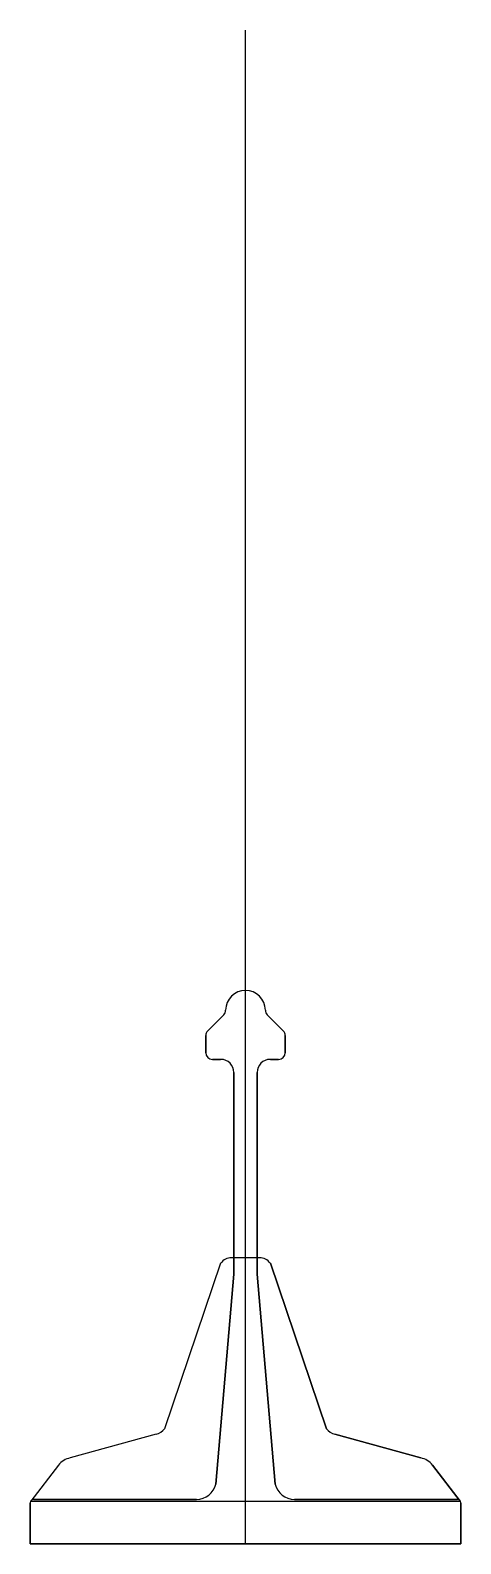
# Model space of a CAD drawing. Extents: x -32 to 32, y 0 to 229.
import ezdxf

# ---------------------------------------------------------------- set-up
doc = ezdxf.new("R2010")
doc.units = 0
doc.layers.get('0').update_dxf_attribs({"linetype": 'CONTINUOUS'})

msp = doc.modelspace()

# ---------------------------------------------------------------- linework, layer by layer
at = {"linetype": 'CONTINUOUS'}
for p, q in [((0, 0), (0, 228.57)), ((-3.29, 79.86), (-5.71, 77.44)), ((-5.71, 77.44), (-3.29, 79.86)), ((5.71, 77.44), (3.29, 79.86)), ((3.29, 79.86), (5.71, 77.44)), ((-6, 76.74), (-6, 74.15)), ((-6, 74.15), (-6, 76.74)), ((6, 74.15), (6, 76.74)), ((6, 76.74), (6, 74.15)), ((-5, 73.15), (-3.75, 73.15)), ((-3.75, 73.15), (-5, 73.15)), ((3.75, 73.15), (5, 73.15)), ((5, 73.15), (3.75, 73.15)), ((-1.75, 71.15), (-1.75, 40.69)), ((-1.75, 40.69), (-1.75, 71.15)), ((1.75, 40.69), (1.75, 71.15)), ((1.75, 71.15), (1.75, 40.69)), ((-3.75, 42.35), (-12.23, 17.37)), ((-3.75, 42.35), (-12.23, 17.37)), ((2.11, 43.2), (-2.11, 43.2)), ((12.23, 17.37), (3.75, 42.35)), ((3.75, 42.35), (12.23, 17.37)), ((-1.75, 40.69), (-4.47, 9.02)), ((-4.47, 9.02), (-1.75, 40.69)), ((4.47, 9.02), (1.75, 40.69)), ((1.75, 40.69), (4.47, 9.02)), ((-13.5, 16.55), (-26.46, 12.96)), ((-13.5, 16.55), (-26.46, 12.96)), ((26.46, 12.96), (13.5, 16.55)), ((13.5, 16.55), (26.46, 12.96)), ((-28.24, 11.85), (-32.43, 6.45)), ((-28.24, 11.85), (-32.43, 6.45)), ((32.43, 6.45), (28.24, 11.85)), ((28.24, 11.85), (32.43, 6.45)), ((-32.5, 6.2), (-32.5, 0)), ((-32.5, 0), (-32.5, 6.2)), ((-32.43, 6.45), (32.43, 6.45)), ((-7.39, 6.7), (-32, 6.7)), ((-32, 6.7), (-7.39, 6.7)), ((32, 6.7), (7.39, 6.7)), ((7.39, 6.7), (32, 6.7)), ((32.5, 0), (32.5, 6.2)), ((32.5, 6.2), (32.5, 0)), ((-32.5, 0), (32.5, 0)), ((-32.5, 0), (0, 0)), ((0, 0), (-32.5, 0)), ((0, 0), (32.5, 0)), ((32.5, 0), (0, 0))]:
    msp.add_line(p, q, dxfattribs=at)
for centre, radius, start, end in [((0, 80.57), 3, 0, 180), ((0, 80.57), 3, 0, 180), ((-4, 80.56), 1, 315.2336, 0.3313), ((-4, 80.56), 1, 315.2336, 0.3313), ((4, 80.56), 1, 179.6687, 224.7664), ((4, 80.56), 1, 179.6687, 224.7664), ((-5, 76.74), 1, 135.2342, 179.7587), ((-5, 76.74), 1, 135.2342, 179.7587), ((5, 76.74), 1, 0.2413, 44.7658), ((5, 76.74), 1, 0.2413, 44.7658), ((-5, 74.15), 1, 180, 270), ((-5, 74.15), 1, 180, 270), ((-3.75, 71.15), 2, 0, 90), ((-3.75, 71.15), 2, 0, 90), ((3.75, 71.15), 2, 90, 180), ((3.75, 71.15), 2, 90, 180), ((5, 74.15), 1, 270, 0), ((5, 74.15), 1, 270, 0), ((-2.11, 41.2), 2, 89.8943, 144.9005), ((-2.11, 41.2), 2, 89.8943, 144.9005), ((2.11, 41.2), 2, 35.0995, 90.1057), ((2.11, 41.2), 2, 35.0995, 90.1057), ((-13.87, 18.52), 2, 280.6436, 325.0546), ((-13.87, 18.52), 2, 280.6436, 325.0546), ((13.87, 18.52), 2, 214.9454, 259.3564), ((13.87, 18.52), 2, 214.9454, 259.3564), ((-25.86, 10.02), 3, 101.4832, 142.4117), ((-25.86, 10.02), 3, 101.4832, 142.4117), ((25.86, 10.02), 3, 37.5883, 78.5168), ((25.86, 10.02), 3, 37.5883, 78.5168), ((-7.39, 9.7), 3, 270.0366, 346.8991), ((-7.39, 9.7), 3, 270.0366, 346.8991), ((7.39, 9.7), 3, 193.1009, 269.9634), ((7.39, 9.7), 3, 193.1009, 269.9634), ((-32, 6.2), 0.5, 90, 180), ((-32, 6.2), 0.5, 90, 180), ((32, 6.2), 0.5, 0, 90), ((32, 6.2), 0.5, 0, 90)]:
    msp.add_arc(centre, radius, start, end, dxfattribs=at)

doc.saveas('drawing.dxf')
